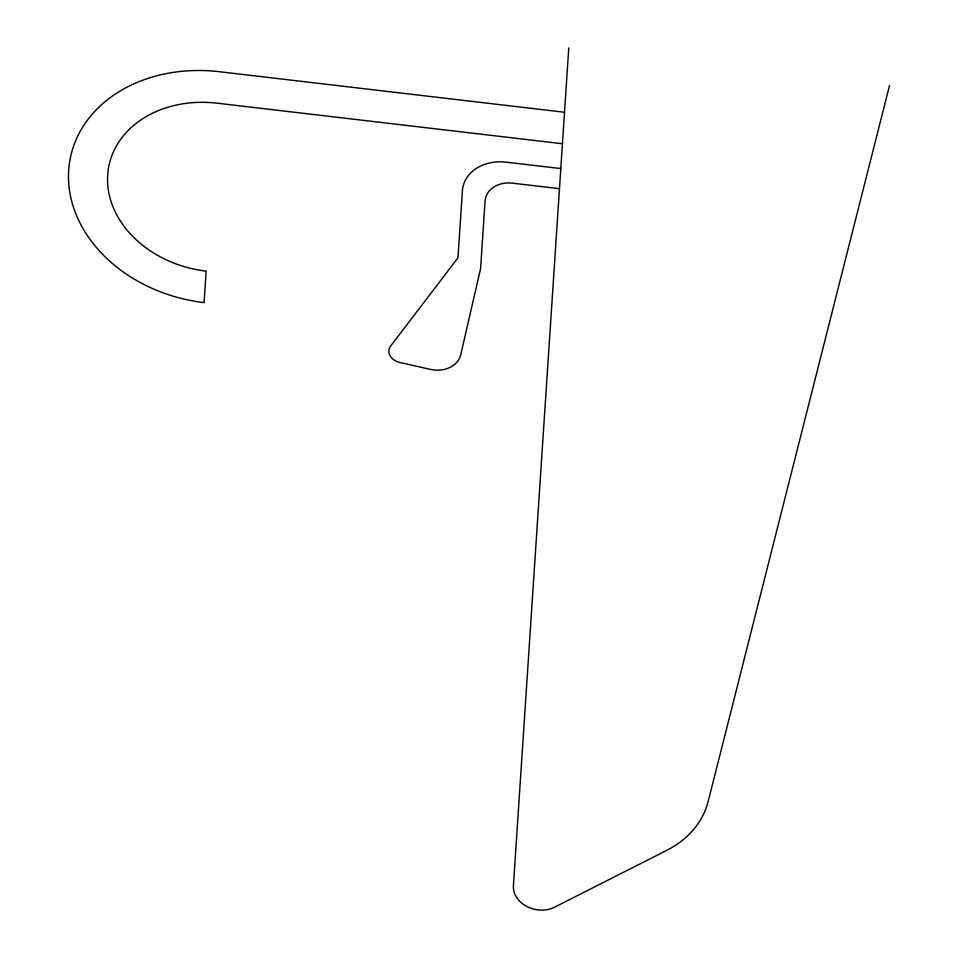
<?xml version="1.0" encoding="UTF-8"?>
<svg xmlns="http://www.w3.org/2000/svg" width="958" height="958" viewBox="0 0 958 958"><rect width="100%" height="100%" fill="white"/><g stroke="black" fill="none" stroke-linecap="round" stroke-linejoin="round"><path stroke-width="1.44" d="M568.777 47.9L513.404 885.839A26.249 20.956 11.9 0 0 526.888 906.484A26.249 20.956 11.9 0 0 554.562 907.19L666.66 850.417A104.985 83.837 11.9 0 0 708.142 801.499L889.503 85.585M564.525 112.254L219.334 71.706A144.347 115.283 11.9 0 0 68.677 170.344A144.347 115.283 11.9 0 0 204.078 302.596L206.162 271.114A104.985 83.837 11.9 0 1 107.679 174.931A104.985 83.837 11.9 0 1 217.25 103.189L562.442 143.748M560.801 168.572L506.219 162.165A41.996 33.542 11.9 0 0 462.391 190.858L457.96 257.834L390.66 346.018A13.125 10.478 11.9 0 0 399.498 362.387L430.37 369.369A26.249 20.956 11.9 0 0 460.762 354.676L480.593 268.599L485.059 201.096A26.249 20.956 11.9 0 1 512.446 183.158L559.472 188.69"/></g></svg>
